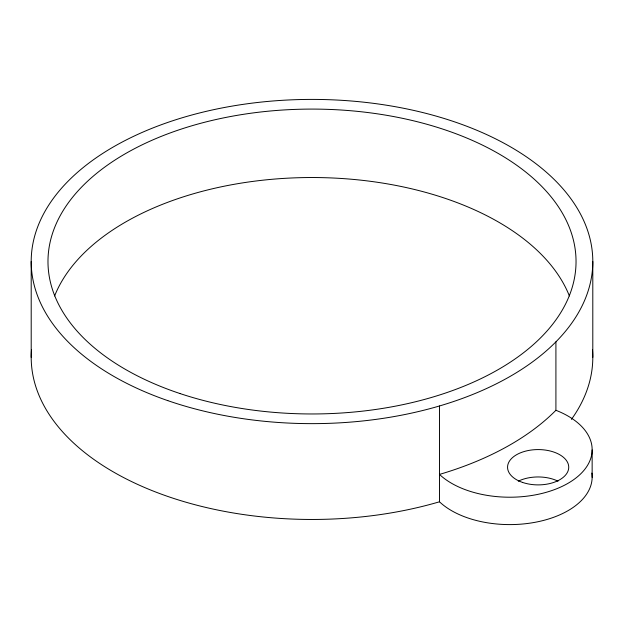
<?xml version="1.0" encoding="UTF-8"?>
<svg xmlns="http://www.w3.org/2000/svg" width="624" height="624" viewBox="0 0 624 624"><rect width="100%" height="100%" fill="white"/><g stroke="black" fill="none" stroke-linecap="round" stroke-linejoin="round"><path stroke-width="0.94" d="M592.8 261.526L592.8 357.341M592.145 449.943L592.145 477.313M555.914 341.851L555.914 410.288A82.345 47.541 0 0 1 566.639 484.076A82.345 47.541 0 0 1 439.483 474.412A280.8 162.115 0 0 0 555.914 410.288M439.483 405.974L439.483 501.79A82.345 47.541 0 0 0 535.353 522.249A82.345 47.541 0 0 0 591.856 473.078M31.2 261.526L31.2 357.341M592.488 349.705A280.8 162.115 0 0 1 571.428 419.383M439.483 501.79A280.8 162.115 0 0 1 31.512 349.705M518.294 481.182A30.576 17.651 0 0 1 558.012 481.182M54.631 295.932A264.038 152.443 0 0 1 312 177.528A264.038 152.443 0 0 1 569.369 295.932M522.444 482.383A30.576 17.651 0 0 0 568.729 467.509A30.576 17.651 0 0 0 523.279 451.807A30.576 17.651 0 0 0 522.444 482.383M167.801 400.631A280.8 162.115 0 0 0 592.769 264.069A280.8 162.115 0 0 0 175.438 119.87A280.8 162.115 0 0 0 167.801 400.631M179.985 393.541A264.038 152.443 0 0 0 576.038 261.526A264.038 152.443 0 0 0 179.985 129.511A264.038 152.443 0 0 0 179.985 393.541"/></g></svg>
